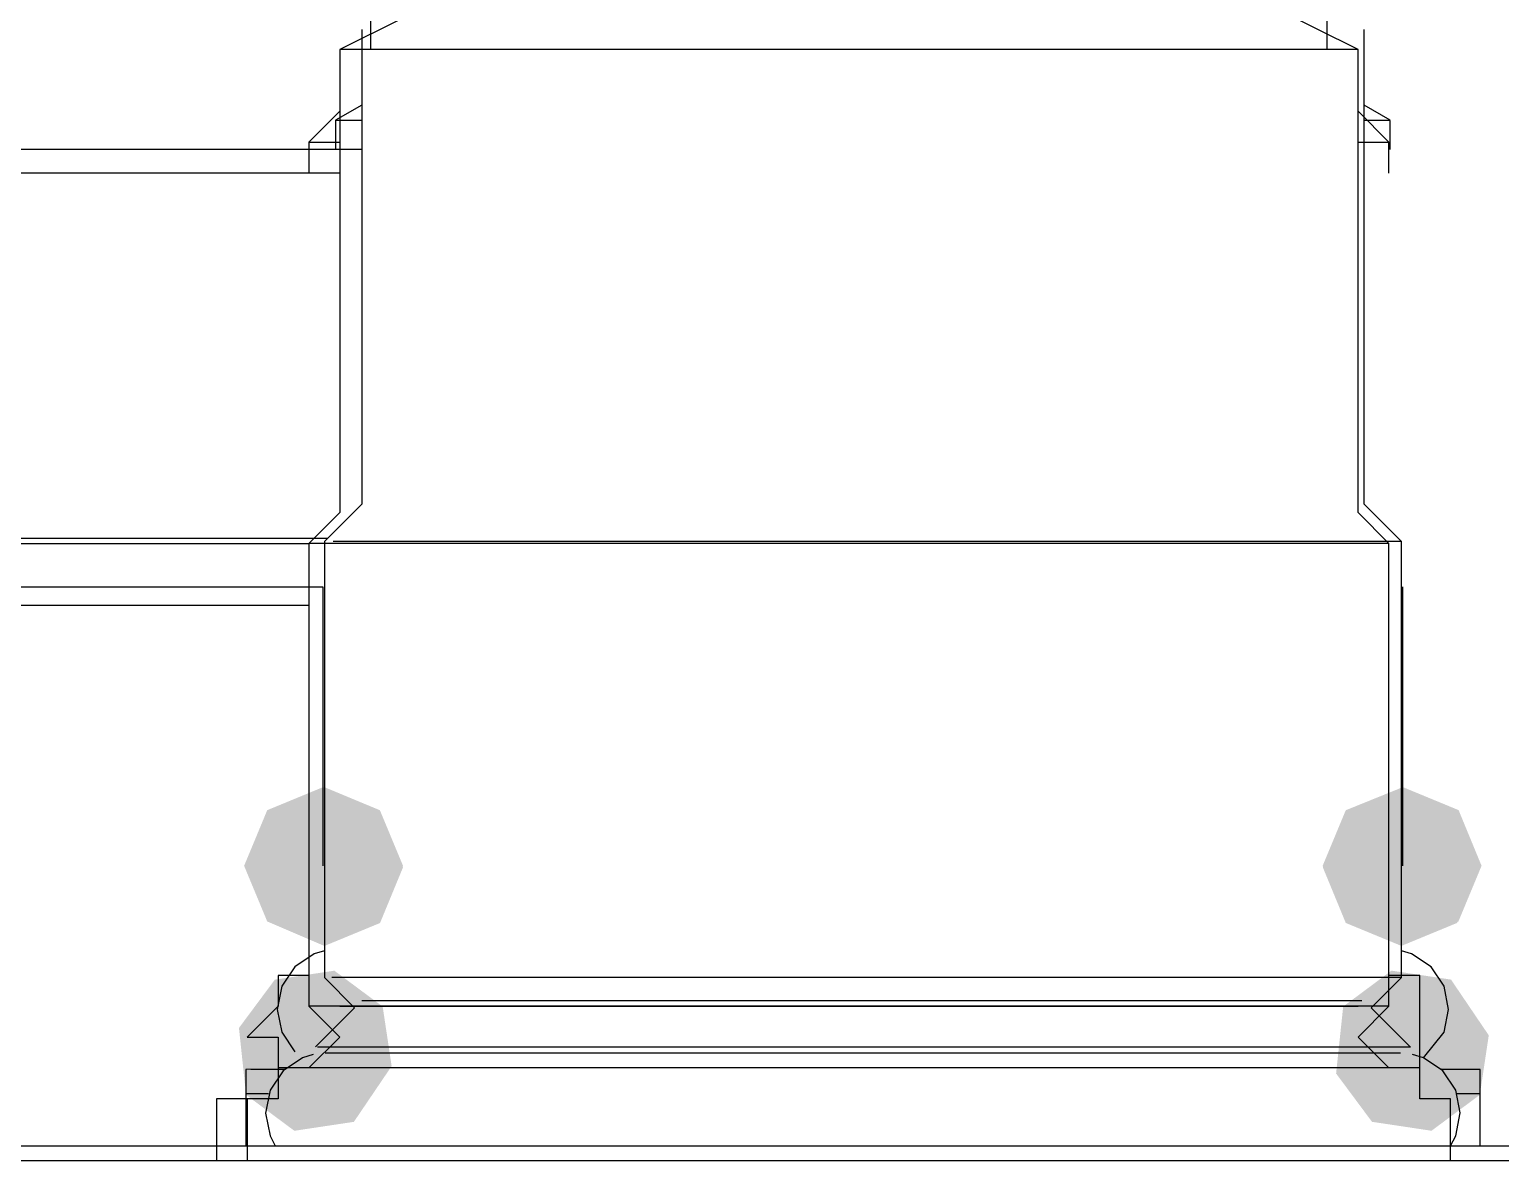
# Model space of a CAD drawing. Extents: x 3 to 592, y 5 to 207.
# Drawn here: x 92.143 to 93.825, y 62.689 to 63.982 of the extents above; entities that cross this region are included whole.
import ezdxf

# ---------------------------------------------------------------- set-up
doc = ezdxf.new("R2010")
doc.units = 0
doc.layers.get('0').update_dxf_attribs({"linetype": 'CONTINUOUS'})

msp = doc.modelspace()

# ---------------------------------------------------------------- hatches: boundary and pattern name
h = msp.add_hatch(color=7)
h.dxf.hatch_style = 2
h.paths.add_polyline_path([(92.480659, 63.115507), (92.544192, 63.089082), (92.570617, 63.025549), (92.544192, 62.962016), (92.480659, 62.935591), (92.415362, 62.962016), (92.388937, 63.025549), (92.415362, 63.089082)])
h = msp.add_hatch(color=7)
h.dxf.hatch_style = 2
h.paths.add_polyline_path([(92.480659, 63.115507), (92.544192, 63.089082), (92.570617, 63.025549), (92.544192, 62.962016), (92.480659, 62.935591), (92.415362, 62.962016), (92.388937, 63.025549), (92.415362, 63.089082)])
h = msp.add_hatch(color=7)
h.dxf.hatch_style = 2
h.paths.add_polyline_path([(92.480659, 63.115507), (92.544192, 63.089082), (92.570617, 63.025549), (92.544192, 62.962016), (92.480659, 62.935591), (92.415362, 62.962016), (92.388937, 63.025549), (92.415362, 63.089082)])
h = msp.add_hatch(color=7)
h.dxf.hatch_style = 2
h.paths.add_polyline_path([(92.480659, 63.115507), (92.544192, 63.089082), (92.570617, 63.025549), (92.544192, 62.962016), (92.480659, 62.935591), (92.415362, 62.962016), (92.388937, 63.025549), (92.415362, 63.089082)])
h = msp.add_hatch(color=7)
h.dxf.hatch_style = 2
h.paths.add_polyline_path([(92.480659, 63.115507), (92.544192, 63.089082), (92.570617, 63.025549), (92.544192, 62.962016), (92.480659, 62.935591), (92.415362, 62.962016), (92.388937, 63.025549), (92.415362, 63.089082)])
h = msp.add_hatch(color=7)
h.dxf.hatch_style = 2
h.paths.add_polyline_path([(92.480659, 63.115507), (92.544192, 63.089082), (92.570617, 63.025549), (92.544192, 62.962016), (92.480659, 62.935591), (92.415362, 62.962016), (92.388937, 63.025549), (92.415362, 63.089082)])
h = msp.add_hatch(color=7)
h.dxf.hatch_style = 2
h.paths.add_polyline_path([(92.480659, 63.115507), (92.544192, 63.089082), (92.570617, 63.025549), (92.544192, 62.962016), (92.480659, 62.935591), (92.415362, 62.962016), (92.388937, 63.025549), (92.415362, 63.089082)])
h = msp.add_hatch(color=7)
h.dxf.hatch_style = 2
h.paths.add_polyline_path([(92.480659, 63.115507), (92.544192, 63.089082), (92.570617, 63.025549), (92.544192, 62.962016), (92.480659, 62.935591), (92.415362, 62.962016), (92.388937, 63.025549), (92.415362, 63.089082)])
h = msp.add_hatch(color=7)
h.dxf.hatch_style = 2
h.paths.add_polyline_path([(92.415356, 62.961939), (92.389116, 63.025549), (92.415356, 63.089159), (92.478966, 63.115399), (92.542576, 63.089159), (92.570579, 63.023785), (92.54434, 62.960175), (92.48073, 62.933936)])
h = msp.add_hatch(color=7)
h.dxf.hatch_style = 2
h.paths.add_polyline_path([(92.415356, 62.961939), (92.389116, 63.025549), (92.415356, 63.089159), (92.478966, 63.115399), (92.542576, 63.089159), (92.570579, 63.023785), (92.54434, 62.960175), (92.48073, 62.933936)])
h = msp.add_hatch(color=7)
h.dxf.hatch_style = 2
h.paths.add_polyline_path([(92.415356, 62.961939), (92.389116, 63.025549), (92.415356, 63.089159), (92.478966, 63.115399), (92.542576, 63.089159), (92.570579, 63.023785), (92.54434, 62.960175), (92.48073, 62.933936)])
h = msp.add_hatch(color=7)
h.dxf.hatch_style = 2
h.paths.add_polyline_path([(92.415356, 62.961939), (92.389116, 63.025549), (92.415356, 63.089159), (92.478966, 63.115399), (92.542576, 63.089159), (92.570579, 63.023785), (92.54434, 62.960175), (92.48073, 62.933936)])
h = msp.add_hatch(color=7)
h.dxf.hatch_style = 2
h.paths.add_polyline_path([(92.415356, 62.961939), (92.389116, 63.025549), (92.415356, 63.089159), (92.478966, 63.115399), (92.542576, 63.089159), (92.570579, 63.023785), (92.54434, 62.960175), (92.48073, 62.933936)])
h = msp.add_hatch(color=7)
h.dxf.hatch_style = 2
h.paths.add_polyline_path([(92.415356, 62.961939), (92.389116, 63.025549), (92.415356, 63.089159), (92.478966, 63.115399), (92.542576, 63.089159), (92.570579, 63.023785), (92.54434, 62.960175), (92.48073, 62.933936)])
h = msp.add_hatch(color=7)
h.dxf.hatch_style = 2
h.paths.add_polyline_path([(92.415356, 62.961939), (92.389116, 63.025549), (92.415356, 63.089159), (92.478966, 63.115399), (92.542576, 63.089159), (92.570579, 63.023785), (92.54434, 62.960175), (92.48073, 62.933936)])
h = msp.add_hatch(color=7)
h.dxf.hatch_style = 2
h.paths.add_polyline_path([(92.415356, 62.961939), (92.389116, 63.025549), (92.415356, 63.089159), (92.478966, 63.115399), (92.542576, 63.089159), (92.570579, 63.023785), (92.54434, 62.960175), (92.48073, 62.933936)])
h = msp.add_hatch(color=7)
h.dxf.hatch_style = 2
h.paths.add_polyline_path([(93.713688, 63.115507), (93.777221, 63.089082), (93.803646, 63.025549), (93.777221, 62.962016), (93.713688, 62.935591), (93.648391, 62.962016), (93.621966, 63.025549), (93.648391, 63.089082)])
h = msp.add_hatch(color=7)
h.dxf.hatch_style = 2
h.paths.add_polyline_path([(93.713688, 63.115507), (93.777221, 63.089082), (93.803646, 63.025549), (93.777221, 62.962016), (93.713688, 62.935591), (93.648391, 62.962016), (93.621966, 63.025549), (93.648391, 63.089082)])
h = msp.add_hatch(color=7)
h.dxf.hatch_style = 2
h.paths.add_polyline_path([(93.713688, 63.115507), (93.777221, 63.089082), (93.803646, 63.025549), (93.777221, 62.962016), (93.713688, 62.935591), (93.648391, 62.962016), (93.621966, 63.025549), (93.648391, 63.089082)])
h = msp.add_hatch(color=7)
h.dxf.hatch_style = 2
h.paths.add_polyline_path([(93.713688, 63.115507), (93.777221, 63.089082), (93.803646, 63.025549), (93.777221, 62.962016), (93.713688, 62.935591), (93.648391, 62.962016), (93.621966, 63.025549), (93.648391, 63.089082)])
h = msp.add_hatch(color=7)
h.dxf.hatch_style = 2
h.paths.add_polyline_path([(93.713688, 63.115507), (93.777221, 63.089082), (93.803646, 63.025549), (93.777221, 62.962016), (93.713688, 62.935591), (93.648391, 62.962016), (93.621966, 63.025549), (93.648391, 63.089082)])
h = msp.add_hatch(color=7)
h.dxf.hatch_style = 2
h.paths.add_polyline_path([(93.713688, 63.115507), (93.777221, 63.089082), (93.803646, 63.025549), (93.777221, 62.962016), (93.713688, 62.935591), (93.648391, 62.962016), (93.621966, 63.025549), (93.648391, 63.089082)])
h = msp.add_hatch(color=7)
h.dxf.hatch_style = 2
h.paths.add_polyline_path([(93.713688, 63.115507), (93.777221, 63.089082), (93.803646, 63.025549), (93.777221, 62.962016), (93.713688, 62.935591), (93.648391, 62.962016), (93.621966, 63.025549), (93.648391, 63.089082)])
h = msp.add_hatch(color=7)
h.dxf.hatch_style = 2
h.paths.add_polyline_path([(93.713688, 63.115507), (93.777221, 63.089082), (93.803646, 63.025549), (93.777221, 62.962016), (93.713688, 62.935591), (93.648391, 62.962016), (93.621966, 63.025549), (93.648391, 63.089082)])
h = msp.add_hatch(color=7)
h.dxf.hatch_style = 2
h.paths.add_polyline_path([(93.77564, 62.960246), (93.71203, 62.934006), (93.64842, 62.960246), (93.622181, 63.023856), (93.64842, 63.087466), (93.713794, 63.115469), (93.777404, 63.08923), (93.803643, 63.02562)])
h = msp.add_hatch(color=7)
h.dxf.hatch_style = 2
h.paths.add_polyline_path([(93.77564, 62.960246), (93.71203, 62.934006), (93.64842, 62.960246), (93.622181, 63.023856), (93.64842, 63.087466), (93.713794, 63.115469), (93.777404, 63.08923), (93.803643, 63.02562)])
h = msp.add_hatch(color=7)
h.dxf.hatch_style = 2
h.paths.add_polyline_path([(93.77564, 62.960246), (93.71203, 62.934006), (93.64842, 62.960246), (93.622181, 63.023856), (93.64842, 63.087466), (93.713794, 63.115469), (93.777404, 63.08923), (93.803643, 63.02562)])
h = msp.add_hatch(color=7)
h.dxf.hatch_style = 2
h.paths.add_polyline_path([(93.77564, 62.960246), (93.71203, 62.934006), (93.64842, 62.960246), (93.622181, 63.023856), (93.64842, 63.087466), (93.713794, 63.115469), (93.777404, 63.08923), (93.803643, 63.02562)])
h = msp.add_hatch(color=7)
h.dxf.hatch_style = 2
h.paths.add_polyline_path([(93.77564, 62.960246), (93.71203, 62.934006), (93.64842, 62.960246), (93.622181, 63.023856), (93.64842, 63.087466), (93.713794, 63.115469), (93.777404, 63.08923), (93.803643, 63.02562)])
h = msp.add_hatch(color=7)
h.dxf.hatch_style = 2
h.paths.add_polyline_path([(93.77564, 62.960246), (93.71203, 62.934006), (93.64842, 62.960246), (93.622181, 63.023856), (93.64842, 63.087466), (93.713794, 63.115469), (93.777404, 63.08923), (93.803643, 63.02562)])
h = msp.add_hatch(color=7)
h.dxf.hatch_style = 2
h.paths.add_polyline_path([(93.77564, 62.960246), (93.71203, 62.934006), (93.64842, 62.960246), (93.622181, 63.023856), (93.64842, 63.087466), (93.713794, 63.115469), (93.777404, 63.08923), (93.803643, 63.02562)])
h = msp.add_hatch(color=7)
h.dxf.hatch_style = 2
h.paths.add_polyline_path([(93.77564, 62.960246), (93.71203, 62.934006), (93.64842, 62.960246), (93.622181, 63.023856), (93.64842, 63.087466), (93.713794, 63.115469), (93.777404, 63.08923), (93.803643, 63.02562)])
h = msp.add_hatch(color=7)
h.dxf.hatch_style = 2
h.paths.add_polyline_path([(92.38305, 62.840216), (92.424096, 62.895443), (92.492141, 62.90567), (92.547368, 62.864625), (92.557595, 62.79658), (92.514433, 62.732886), (92.446388, 62.722659), (92.391161, 62.763704)])
h = msp.add_hatch(color=7)
h.dxf.hatch_style = 2
h.paths.add_polyline_path([(92.38305, 62.840216), (92.424096, 62.895443), (92.492141, 62.90567), (92.547368, 62.864625), (92.557595, 62.79658), (92.514433, 62.732886), (92.446388, 62.722659), (92.391161, 62.763704)])
h = msp.add_hatch(color=7)
h.dxf.hatch_style = 2
h.paths.add_polyline_path([(92.38305, 62.840216), (92.424096, 62.895443), (92.492141, 62.90567), (92.547368, 62.864625), (92.557595, 62.79658), (92.514433, 62.732886), (92.446388, 62.722659), (92.391161, 62.763704)])
h = msp.add_hatch(color=7)
h.dxf.hatch_style = 2
h.paths.add_polyline_path([(92.38305, 62.840216), (92.424096, 62.895443), (92.492141, 62.90567), (92.547368, 62.864625), (92.557595, 62.79658), (92.514433, 62.732886), (92.446388, 62.722659), (92.391161, 62.763704)])
h = msp.add_hatch(color=7)
h.dxf.hatch_style = 2
h.paths.add_polyline_path([(92.38305, 62.840216), (92.424096, 62.895443), (92.492141, 62.90567), (92.547368, 62.864625), (92.557595, 62.79658), (92.514433, 62.732886), (92.446388, 62.722659), (92.391161, 62.763704)])
h = msp.add_hatch(color=7)
h.dxf.hatch_style = 2
h.paths.add_polyline_path([(92.38305, 62.840216), (92.424096, 62.895443), (92.492141, 62.90567), (92.547368, 62.864625), (92.557595, 62.79658), (92.514433, 62.732886), (92.446388, 62.722659), (92.391161, 62.763704)])
h = msp.add_hatch(color=7)
h.dxf.hatch_style = 2
h.paths.add_polyline_path([(92.38305, 62.840216), (92.424096, 62.895443), (92.492141, 62.90567), (92.547368, 62.864625), (92.557595, 62.79658), (92.514433, 62.732886), (92.446388, 62.722659), (92.391161, 62.763704)])
h = msp.add_hatch(color=7)
h.dxf.hatch_style = 2
h.paths.add_polyline_path([(92.38305, 62.840216), (92.424096, 62.895443), (92.492141, 62.90567), (92.547368, 62.864625), (92.557595, 62.79658), (92.514433, 62.732886), (92.446388, 62.722659), (92.391161, 62.763704)])
h = msp.add_hatch(color=7)
h.dxf.hatch_style = 2
h.paths.add_polyline_path([(93.811897, 62.831785), (93.801669, 62.76374), (93.746442, 62.722694), (93.678397, 62.732921), (93.637352, 62.788149), (93.645462, 62.86466), (93.700689, 62.905706), (93.768735, 62.895479)])
h = msp.add_hatch(color=7)
h.dxf.hatch_style = 2
h.paths.add_polyline_path([(93.811897, 62.831785), (93.801669, 62.76374), (93.746442, 62.722694), (93.678397, 62.732921), (93.637352, 62.788149), (93.645462, 62.86466), (93.700689, 62.905706), (93.768735, 62.895479)])
h = msp.add_hatch(color=7)
h.dxf.hatch_style = 2
h.paths.add_polyline_path([(93.811897, 62.831785), (93.801669, 62.76374), (93.746442, 62.722694), (93.678397, 62.732921), (93.637352, 62.788149), (93.645462, 62.86466), (93.700689, 62.905706), (93.768735, 62.895479)])
h = msp.add_hatch(color=7)
h.dxf.hatch_style = 2
h.paths.add_polyline_path([(93.811897, 62.831785), (93.801669, 62.76374), (93.746442, 62.722694), (93.678397, 62.732921), (93.637352, 62.788149), (93.645462, 62.86466), (93.700689, 62.905706), (93.768735, 62.895479)])
h = msp.add_hatch(color=7)
h.dxf.hatch_style = 2
h.paths.add_polyline_path([(93.811897, 62.831785), (93.801669, 62.76374), (93.746442, 62.722694), (93.678397, 62.732921), (93.637352, 62.788149), (93.645462, 62.86466), (93.700689, 62.905706), (93.768735, 62.895479)])
h = msp.add_hatch(color=7)
h.dxf.hatch_style = 2
h.paths.add_polyline_path([(93.811897, 62.831785), (93.801669, 62.76374), (93.746442, 62.722694), (93.678397, 62.732921), (93.637352, 62.788149), (93.645462, 62.86466), (93.700689, 62.905706), (93.768735, 62.895479)])
h = msp.add_hatch(color=7)
h.dxf.hatch_style = 2
h.paths.add_polyline_path([(93.811897, 62.831785), (93.801669, 62.76374), (93.746442, 62.722694), (93.678397, 62.732921), (93.637352, 62.788149), (93.645462, 62.86466), (93.700689, 62.905706), (93.768735, 62.895479)])
h = msp.add_hatch(color=7)
h.dxf.hatch_style = 2
h.paths.add_polyline_path([(93.811897, 62.831785), (93.801669, 62.76374), (93.746442, 62.722694), (93.678397, 62.732921), (93.637352, 62.788149), (93.645462, 62.86466), (93.700689, 62.905706), (93.768735, 62.895479)])

# ---------------------------------------------------------------- linework, layer by layer
at = {"color": 7}
for points in [[(93.627222, 63.958611), (93.627222, 64.734722)], [(92.533611, 64.205556), (92.533611, 63.958611)], [(92.639444, 64.029167), (92.498333, 63.958611)], [(93.6625, 63.958611), (93.521389, 64.029167)], [(92.523416, 63.981718), (92.523416, 63.439146)], [(92.523416, 63.981718), (92.523416, 63.439146)], [(92.523416, 63.981718), (92.523416, 63.439146)], [(92.523416, 63.981718), (92.523416, 63.439146)], [(92.523416, 63.981718), (92.523416, 63.439146)], [(92.523416, 63.981718), (92.523416, 63.439146)], [(92.523416, 63.981718), (92.523416, 63.439146)], [(92.523416, 63.981718), (92.523416, 63.439146)], [(93.669273, 63.43904), (93.669273, 63.981612)], [(93.669273, 63.43904), (93.669273, 63.981612)], [(93.669273, 63.43904), (93.669273, 63.981612)], [(93.669273, 63.43904), (93.669273, 63.981612)], [(93.669273, 63.43904), (93.669273, 63.981612)], [(93.669273, 63.43904), (93.669273, 63.981612)], [(93.669273, 63.43904), (93.669273, 63.981612)], [(93.669273, 63.43904), (93.669273, 63.981612)], [(92.498333, 63.958611), (92.498333, 63.429444)], [(93.6625, 63.958611), (93.627222, 63.958611), (93.591944, 63.958611), (93.521389, 63.958611), (93.450833, 63.958611), (93.380278, 63.958611), (93.274444, 63.958611), (93.168611, 63.958611), (93.062778, 63.958611), (92.956944, 63.958611), (92.886389, 63.958611), (92.780556, 63.958611), (92.71, 63.958611), (92.604167, 63.958611), (92.568889, 63.958611), (92.533611, 63.958611), (92.498333, 63.958611)], [(93.6625, 63.429444), (93.6625, 63.958611)], [(92.498333, 63.888056), (92.463056, 63.852778)], [(92.523416, 63.895182), (92.49343, 63.877896)], [(92.523416, 63.895182), (92.49343, 63.877896)], [(92.523416, 63.895182), (92.49343, 63.877896)], [(92.523416, 63.895182), (92.49343, 63.877896)], [(92.523416, 63.895182), (92.49343, 63.877896)], [(92.523416, 63.895182), (92.49343, 63.877896)], [(92.523416, 63.895182), (92.49343, 63.877896)], [(92.523416, 63.895182), (92.49343, 63.877896)], [(93.697778, 63.852778), (93.6625, 63.888056)], [(93.69933, 63.877825), (93.669344, 63.895111)], [(93.69933, 63.877825), (93.669344, 63.895111)], [(93.69933, 63.877825), (93.669344, 63.895111)], [(93.69933, 63.877825), (93.669344, 63.895111)], [(93.69933, 63.877825), (93.669344, 63.895111)], [(93.69933, 63.877825), (93.669344, 63.895111)], [(93.69933, 63.877825), (93.669344, 63.895111)], [(93.69933, 63.877825), (93.669344, 63.895111)], [(92.493359, 63.877825), (92.493359, 63.844664)], [(92.493359, 63.877825), (92.50359, 63.877825), (92.523345, 63.877825)], [(92.493359, 63.877825), (92.493359, 63.844664)], [(92.493359, 63.877825), (92.50359, 63.877825), (92.523345, 63.877825)], [(92.493359, 63.877825), (92.493359, 63.844664)], [(92.493359, 63.877825), (92.50359, 63.877825), (92.523345, 63.877825)], [(92.493359, 63.877825), (92.493359, 63.844664)], [(92.493359, 63.877825), (92.50359, 63.877825), (92.523345, 63.877825)], [(92.493359, 63.877825), (92.493359, 63.844664)], [(92.493359, 63.877825), (92.50359, 63.877825), (92.523345, 63.877825)], [(92.493359, 63.877825), (92.493359, 63.844664)], [(92.493359, 63.877825), (92.50359, 63.877825), (92.523345, 63.877825)], [(92.493359, 63.877825), (92.493359, 63.844664)], [(92.493359, 63.877825), (92.50359, 63.877825), (92.523345, 63.877825)], [(92.493359, 63.877825), (92.493359, 63.844664)], [(92.493359, 63.877825), (92.50359, 63.877825), (92.523345, 63.877825)], [(93.669273, 63.877825), (93.689029, 63.877825), (93.699259, 63.877825)], [(93.669273, 63.877825), (93.689029, 63.877825), (93.699259, 63.877825)], [(93.669273, 63.877825), (93.689029, 63.877825), (93.699259, 63.877825)], [(93.669273, 63.877825), (93.689029, 63.877825), (93.699259, 63.877825)], [(93.669273, 63.877825), (93.689029, 63.877825), (93.699259, 63.877825)], [(93.669273, 63.877825), (93.689029, 63.877825), (93.699259, 63.877825)], [(93.669273, 63.877825), (93.689029, 63.877825), (93.699259, 63.877825)], [(93.669273, 63.877825), (93.689029, 63.877825), (93.699259, 63.877825)], [(93.69933, 63.844523), (93.69933, 63.877684)], [(93.69933, 63.844523), (93.69933, 63.877684)], [(93.69933, 63.844523), (93.69933, 63.877684)], [(93.69933, 63.844523), (93.69933, 63.877684)], [(93.69933, 63.844523), (93.69933, 63.877684)], [(93.69933, 63.844523), (93.69933, 63.877684)], [(93.69933, 63.844523), (93.69933, 63.877684)], [(93.69933, 63.844523), (93.69933, 63.877684)], [(92.463056, 63.852778), (92.463056, 63.8175)], [(92.463056, 63.852778), (92.498333, 63.852778)], [(93.6625, 63.852778), (93.697778, 63.852778)], [(93.697778, 63.8175), (93.697778, 63.852778)], [(92.523416, 63.844523), (91.974846, 63.844523)], [(92.523416, 63.844523), (91.974846, 63.844523)], [(92.523416, 63.844523), (91.974846, 63.844523)], [(92.523416, 63.844523), (91.974846, 63.844523)], [(92.523416, 63.844523), (91.974846, 63.844523)], [(92.523416, 63.844523), (91.974846, 63.844523)], [(92.523416, 63.844523), (91.974846, 63.844523)], [(92.523416, 63.844523), (91.974846, 63.844523)], [(92.498333, 63.8175), (91.969167, 63.8175)], [(92.498333, 63.429444), (92.463056, 63.394167)], [(92.523416, 63.43904), (92.48073, 63.396354)], [(92.523416, 63.43904), (92.48073, 63.396354)], [(92.523416, 63.43904), (92.48073, 63.396354)], [(92.523416, 63.43904), (92.48073, 63.396354)], [(92.523416, 63.43904), (92.48073, 63.396354)], [(92.523416, 63.43904), (92.48073, 63.396354)], [(92.523416, 63.43904), (92.48073, 63.396354)], [(92.523416, 63.43904), (92.48073, 63.396354)], [(93.697778, 63.394167), (93.6625, 63.429444)], [(93.71203, 63.396283), (93.669344, 63.438969)], [(93.71203, 63.396283), (93.669344, 63.438969)], [(93.71203, 63.396283), (93.669344, 63.438969)], [(93.71203, 63.396283), (93.669344, 63.438969)], [(93.71203, 63.396283), (93.669344, 63.438969)], [(93.71203, 63.396283), (93.669344, 63.438969)], [(93.71203, 63.396283), (93.669344, 63.438969)], [(93.71203, 63.396283), (93.669344, 63.438969)], [(92.004444, 63.394167), (92.463056, 63.394167)], [(92.015451, 63.400058), (92.484293, 63.400058)], [(92.015451, 63.400058), (92.484293, 63.400058)], [(92.015451, 63.400058), (92.484293, 63.400058)], [(92.015451, 63.400058), (92.484293, 63.400058)], [(92.015451, 63.400058), (92.484293, 63.400058)], [(92.015451, 63.400058), (92.484293, 63.400058)], [(92.015451, 63.400058), (92.484293, 63.400058)], [(92.015451, 63.400058), (92.484293, 63.400058)], [(92.463056, 63.394167), (92.463056, 62.865)], [(93.697778, 63.394167), (93.6625, 63.394167), (93.627222, 63.394167), (93.591944, 63.394167), (93.521389, 63.394167), (93.415556, 63.394167), (93.309722, 63.394167), (93.203889, 63.394167), (93.098056, 63.394167), (92.992222, 63.394167), (92.886389, 63.394167), (92.780556, 63.394167), (92.71, 63.394167), (92.604167, 63.394167), (92.533611, 63.394167), (92.498333, 63.394167), (92.463056, 63.394167)], [(92.480659, 63.396283), (92.480659, 62.897808)], [(92.480659, 63.396283), (92.480659, 62.897808)], [(92.480659, 63.396283), (92.480659, 62.897808)], [(92.480659, 63.396283), (92.480659, 62.897808)], [(92.480659, 63.396283), (92.480659, 62.897808)], [(92.480659, 63.396283), (92.480659, 62.897808)], [(92.480659, 63.396283), (92.480659, 62.897808)], [(92.480659, 63.396283), (92.480659, 62.897808)], [(93.71203, 63.396283), (93.689805, 63.396283), (93.650999, 63.396283), (93.594555, 63.396283), (93.521883, 63.396283), (93.435452, 63.396283), (93.338438, 63.396283), (93.233311, 63.396283), (93.123949, 63.396283), (93.013883, 63.396283), (92.905933, 63.396283), (92.804686, 63.396283), (92.712611, 63.396283), (92.632883, 63.396283), (92.567972, 63.396283), (92.519994, 63.396283), (92.490713, 63.396283)], [(93.71203, 63.396283), (93.689805, 63.396283), (93.650999, 63.396283), (93.594555, 63.396283), (93.521883, 63.396283), (93.435452, 63.396283), (93.338438, 63.396283), (93.233311, 63.396283), (93.123949, 63.396283), (93.013883, 63.396283), (92.905933, 63.396283), (92.804686, 63.396283), (92.712611, 63.396283), (92.632883, 63.396283), (92.567972, 63.396283), (92.519994, 63.396283), (92.490713, 63.396283)], [(93.71203, 63.396283), (93.689805, 63.396283), (93.650999, 63.396283), (93.594555, 63.396283), (93.521883, 63.396283), (93.435452, 63.396283), (93.338438, 63.396283), (93.233311, 63.396283), (93.123949, 63.396283), (93.013883, 63.396283), (92.905933, 63.396283), (92.804686, 63.396283), (92.712611, 63.396283), (92.632883, 63.396283), (92.567972, 63.396283), (92.519994, 63.396283), (92.490713, 63.396283)], [(93.71203, 63.396283), (93.689805, 63.396283), (93.650999, 63.396283), (93.594555, 63.396283), (93.521883, 63.396283), (93.435452, 63.396283), (93.338438, 63.396283), (93.233311, 63.396283), (93.123949, 63.396283), (93.013883, 63.396283), (92.905933, 63.396283), (92.804686, 63.396283), (92.712611, 63.396283), (92.632883, 63.396283), (92.567972, 63.396283), (92.519994, 63.396283), (92.490713, 63.396283)], [(93.71203, 63.396283), (93.689805, 63.396283), (93.650999, 63.396283), (93.594555, 63.396283), (93.521883, 63.396283), (93.435452, 63.396283), (93.338438, 63.396283), (93.233311, 63.396283), (93.123949, 63.396283), (93.013883, 63.396283), (92.905933, 63.396283), (92.804686, 63.396283), (92.712611, 63.396283), (92.632883, 63.396283), (92.567972, 63.396283), (92.519994, 63.396283), (92.490713, 63.396283)], [(93.71203, 63.396283), (93.689805, 63.396283), (93.650999, 63.396283), (93.594555, 63.396283), (93.521883, 63.396283), (93.435452, 63.396283), (93.338438, 63.396283), (93.233311, 63.396283), (93.123949, 63.396283), (93.013883, 63.396283), (92.905933, 63.396283), (92.804686, 63.396283), (92.712611, 63.396283), (92.632883, 63.396283), (92.567972, 63.396283), (92.519994, 63.396283), (92.490713, 63.396283)], [(93.71203, 63.396283), (93.689805, 63.396283), (93.650999, 63.396283), (93.594555, 63.396283), (93.521883, 63.396283), (93.435452, 63.396283), (93.338438, 63.396283), (93.233311, 63.396283), (93.123949, 63.396283), (93.013883, 63.396283), (92.905933, 63.396283), (92.804686, 63.396283), (92.712611, 63.396283), (92.632883, 63.396283), (92.567972, 63.396283), (92.519994, 63.396283), (92.490713, 63.396283)], [(93.71203, 63.396283), (93.689805, 63.396283), (93.650999, 63.396283), (93.594555, 63.396283), (93.521883, 63.396283), (93.435452, 63.396283), (93.338438, 63.396283), (93.233311, 63.396283), (93.123949, 63.396283), (93.013883, 63.396283), (92.905933, 63.396283), (92.804686, 63.396283), (92.712611, 63.396283), (92.632883, 63.396283), (92.567972, 63.396283), (92.519994, 63.396283), (92.490713, 63.396283)], [(93.697778, 62.865), (93.697778, 63.394167)], [(93.71203, 62.897879), (93.71203, 63.396354)], [(93.71203, 62.897879), (93.71203, 63.396354)], [(93.71203, 62.897879), (93.71203, 63.396354)], [(93.71203, 62.897879), (93.71203, 63.396354)], [(93.71203, 62.897879), (93.71203, 63.396354)], [(93.71203, 62.897879), (93.71203, 63.396354)], [(93.71203, 62.897879), (93.71203, 63.396354)], [(93.71203, 62.897879), (93.71203, 63.396354)], [(92.019261, 63.344496), (92.478931, 63.344496)], [(92.019261, 63.344496), (92.478931, 63.344496)], [(92.019261, 63.344496), (92.478931, 63.344496)], [(92.019261, 63.344496), (92.478931, 63.344496)], [(92.019261, 63.344496), (92.478931, 63.344496)], [(92.019261, 63.344496), (92.478931, 63.344496)], [(92.019261, 63.344496), (92.478931, 63.344496)], [(92.019261, 63.344496), (92.478931, 63.344496)], [(92.478966, 63.344496), (92.478966, 63.025584)], [(92.478966, 63.344496), (92.478966, 63.025584)], [(92.478966, 63.344496), (92.478966, 63.025584)], [(92.478966, 63.344496), (92.478966, 63.025584)], [(92.478966, 63.344496), (92.478966, 63.025584)], [(92.478966, 63.344496), (92.478966, 63.025584)], [(92.478966, 63.344496), (92.478966, 63.025584)], [(92.478966, 63.344496), (92.478966, 63.025584)], [(93.713688, 63.025549), (93.713688, 63.34446)], [(93.713688, 63.025549), (93.713688, 63.34446)], [(93.713688, 63.025549), (93.713688, 63.34446)], [(93.713688, 63.025549), (93.713688, 63.34446)], [(93.713688, 63.025549), (93.713688, 63.34446)], [(93.713688, 63.025549), (93.713688, 63.34446)], [(93.713688, 63.025549), (93.713688, 63.34446)], [(93.713688, 63.025549), (93.713688, 63.34446)], [(92.004444, 63.323611), (92.463056, 63.323611)], [(92.463056, 63.323611), (92.463056, 63.006111)], [(93.697778, 63.006111), (93.697778, 63.323611)], [(92.480659, 62.928429), (92.469017, 62.924902), (92.446792, 62.910085), (92.431976, 62.88786), (92.426684, 62.861402), (92.431976, 62.835296), (92.446792, 62.813071)], [(92.480659, 62.928429), (92.469017, 62.924902), (92.446792, 62.910085), (92.431976, 62.88786), (92.426684, 62.861402), (92.431976, 62.835296), (92.446792, 62.813071)], [(92.480659, 62.928429), (92.469017, 62.924902), (92.446792, 62.910085), (92.431976, 62.88786), (92.426684, 62.861402), (92.431976, 62.835296), (92.446792, 62.813071)], [(92.480659, 62.928429), (92.469017, 62.924902), (92.446792, 62.910085), (92.431976, 62.88786), (92.426684, 62.861402), (92.431976, 62.835296), (92.446792, 62.813071)], [(92.480659, 62.928429), (92.469017, 62.924902), (92.446792, 62.910085), (92.431976, 62.88786), (92.426684, 62.861402), (92.431976, 62.835296), (92.446792, 62.813071)], [(92.480659, 62.928429), (92.469017, 62.924902), (92.446792, 62.910085), (92.431976, 62.88786), (92.426684, 62.861402), (92.431976, 62.835296), (92.446792, 62.813071)], [(92.480659, 62.928429), (92.469017, 62.924902), (92.446792, 62.910085), (92.431976, 62.88786), (92.426684, 62.861402), (92.431976, 62.835296), (92.446792, 62.813071)], [(92.480659, 62.928429), (92.469017, 62.924902), (92.446792, 62.910085), (92.431976, 62.88786), (92.426684, 62.861402), (92.431976, 62.835296), (92.446792, 62.813071)], [(93.737465, 62.80598), (93.760749, 62.835261), (93.76604, 62.861366), (93.760749, 62.887825), (93.745932, 62.91005), (93.723707, 62.924866), (93.712065, 62.928394)], [(93.737465, 62.80598), (93.760749, 62.835261), (93.76604, 62.861366), (93.760749, 62.887825), (93.745932, 62.91005), (93.723707, 62.924866), (93.712065, 62.928394)], [(93.737465, 62.80598), (93.760749, 62.835261), (93.76604, 62.861366), (93.760749, 62.887825), (93.745932, 62.91005), (93.723707, 62.924866), (93.712065, 62.928394)], [(93.737465, 62.80598), (93.760749, 62.835261), (93.76604, 62.861366), (93.760749, 62.887825), (93.745932, 62.91005), (93.723707, 62.924866), (93.712065, 62.928394)], [(93.737465, 62.80598), (93.760749, 62.835261), (93.76604, 62.861366), (93.760749, 62.887825), (93.745932, 62.91005), (93.723707, 62.924866), (93.712065, 62.928394)], [(93.737465, 62.80598), (93.760749, 62.835261), (93.76604, 62.861366), (93.760749, 62.887825), (93.745932, 62.91005), (93.723707, 62.924866), (93.712065, 62.928394)], [(93.737465, 62.80598), (93.760749, 62.835261), (93.76604, 62.861366), (93.760749, 62.887825), (93.745932, 62.91005), (93.723707, 62.924866), (93.712065, 62.928394)], [(93.737465, 62.80598), (93.760749, 62.835261), (93.76604, 62.861366), (93.760749, 62.887825), (93.745932, 62.91005), (93.723707, 62.924866), (93.712065, 62.928394)], [(92.463056, 62.900278), (92.427778, 62.900278), (92.427778, 62.865), (92.3925, 62.829722), (92.427778, 62.829722), (92.427778, 62.794444)], [(92.480659, 62.897879), (92.515231, 62.863307)], [(92.480659, 62.897879), (92.515231, 62.863307)], [(92.480659, 62.897879), (92.515231, 62.863307)], [(92.480659, 62.897879), (92.515231, 62.863307)], [(92.480659, 62.897879), (92.515231, 62.863307)], [(92.480659, 62.897879), (92.515231, 62.863307)], [(92.480659, 62.897879), (92.515231, 62.863307)], [(92.480659, 62.897879), (92.515231, 62.863307)], [(92.563139, 62.897879), (92.516572, 62.897879), (92.489055, 62.897879)], [(92.563139, 62.897879), (92.516572, 62.897879), (92.489055, 62.897879)], [(92.563139, 62.897879), (92.516572, 62.897879), (92.489055, 62.897879)], [(92.563139, 62.897879), (92.516572, 62.897879), (92.489055, 62.897879)], [(92.563139, 62.897879), (92.516572, 62.897879), (92.489055, 62.897879)], [(92.563139, 62.897879), (92.516572, 62.897879), (92.489055, 62.897879)], [(92.563139, 62.897879), (92.516572, 62.897879), (92.489055, 62.897879)], [(92.563139, 62.897879), (92.516572, 62.897879), (92.489055, 62.897879)], [(93.71203, 62.897879), (93.687336, 62.897879), (93.647119, 62.897879), (93.588911, 62.897879), (93.51518, 62.897879), (93.427691, 62.897879), (93.329972, 62.897879), (93.224491, 62.897879), (93.114777, 62.897879), (93.004711, 62.897879), (92.897466, 62.897879), (92.796572, 62.897879), (92.705202, 62.897879), (92.626533, 62.897879), (92.563033, 62.897879)], [(93.71203, 62.897879), (93.687336, 62.897879), (93.647119, 62.897879), (93.588911, 62.897879), (93.51518, 62.897879), (93.427691, 62.897879), (93.329972, 62.897879), (93.224491, 62.897879), (93.114777, 62.897879), (93.004711, 62.897879), (92.897466, 62.897879), (92.796572, 62.897879), (92.705202, 62.897879), (92.626533, 62.897879), (92.563033, 62.897879)], [(93.71203, 62.897879), (93.687336, 62.897879), (93.647119, 62.897879), (93.588911, 62.897879), (93.51518, 62.897879), (93.427691, 62.897879), (93.329972, 62.897879), (93.224491, 62.897879), (93.114777, 62.897879), (93.004711, 62.897879), (92.897466, 62.897879), (92.796572, 62.897879), (92.705202, 62.897879), (92.626533, 62.897879), (92.563033, 62.897879)], [(93.71203, 62.897879), (93.687336, 62.897879), (93.647119, 62.897879), (93.588911, 62.897879), (93.51518, 62.897879), (93.427691, 62.897879), (93.329972, 62.897879), (93.224491, 62.897879), (93.114777, 62.897879), (93.004711, 62.897879), (92.897466, 62.897879), (92.796572, 62.897879), (92.705202, 62.897879), (92.626533, 62.897879), (92.563033, 62.897879)], [(93.71203, 62.897879), (93.687336, 62.897879), (93.647119, 62.897879), (93.588911, 62.897879), (93.51518, 62.897879), (93.427691, 62.897879), (93.329972, 62.897879), (93.224491, 62.897879), (93.114777, 62.897879), (93.004711, 62.897879), (92.897466, 62.897879), (92.796572, 62.897879), (92.705202, 62.897879), (92.626533, 62.897879), (92.563033, 62.897879)], [(93.71203, 62.897879), (93.687336, 62.897879), (93.647119, 62.897879), (93.588911, 62.897879), (93.51518, 62.897879), (93.427691, 62.897879), (93.329972, 62.897879), (93.224491, 62.897879), (93.114777, 62.897879), (93.004711, 62.897879), (92.897466, 62.897879), (92.796572, 62.897879), (92.705202, 62.897879), (92.626533, 62.897879), (92.563033, 62.897879)], [(93.71203, 62.897879), (93.687336, 62.897879), (93.647119, 62.897879), (93.588911, 62.897879), (93.51518, 62.897879), (93.427691, 62.897879), (93.329972, 62.897879), (93.224491, 62.897879), (93.114777, 62.897879), (93.004711, 62.897879), (92.897466, 62.897879), (92.796572, 62.897879), (92.705202, 62.897879), (92.626533, 62.897879), (92.563033, 62.897879)], [(93.71203, 62.897879), (93.687336, 62.897879), (93.647119, 62.897879), (93.588911, 62.897879), (93.51518, 62.897879), (93.427691, 62.897879), (93.329972, 62.897879), (93.224491, 62.897879), (93.114777, 62.897879), (93.004711, 62.897879), (92.897466, 62.897879), (92.796572, 62.897879), (92.705202, 62.897879), (92.626533, 62.897879), (92.563033, 62.897879)], [(93.677458, 62.863307), (93.71203, 62.897879)], [(93.677458, 62.863307), (93.71203, 62.897879)], [(93.677458, 62.863307), (93.71203, 62.897879)], [(93.677458, 62.863307), (93.71203, 62.897879)], [(93.677458, 62.863307), (93.71203, 62.897879)], [(93.677458, 62.863307), (93.71203, 62.897879)], [(93.677458, 62.863307), (93.71203, 62.897879)], [(93.677458, 62.863307), (93.71203, 62.897879)], [(93.733056, 62.794444), (93.733056, 62.829722), (93.733056, 62.865), (93.733056, 62.900278), (93.697778, 62.900278)], [(92.523416, 62.871491), (92.545288, 62.871491), (92.583388, 62.871491), (92.639127, 62.871491), (92.710388, 62.871491), (92.794702, 62.871491), (92.889246, 62.871491), (92.991199, 62.871491), (93.096327, 62.871491), (93.201455, 62.871491), (93.303407, 62.871491), (93.397952, 62.871491), (93.482266, 62.871491), (93.553527, 62.871491), (93.609266, 62.871491), (93.647366, 62.871491), (93.666769, 62.871491)], [(92.523416, 62.871491), (92.545288, 62.871491), (92.583388, 62.871491), (92.639127, 62.871491), (92.710388, 62.871491), (92.794702, 62.871491), (92.889246, 62.871491), (92.991199, 62.871491), (93.096327, 62.871491), (93.201455, 62.871491), (93.303407, 62.871491), (93.397952, 62.871491), (93.482266, 62.871491), (93.553527, 62.871491), (93.609266, 62.871491), (93.647366, 62.871491), (93.666769, 62.871491)], [(92.523416, 62.871491), (92.545288, 62.871491), (92.583388, 62.871491), (92.639127, 62.871491), (92.710388, 62.871491), (92.794702, 62.871491), (92.889246, 62.871491), (92.991199, 62.871491), (93.096327, 62.871491), (93.201455, 62.871491), (93.303407, 62.871491), (93.397952, 62.871491), (93.482266, 62.871491), (93.553527, 62.871491), (93.609266, 62.871491), (93.647366, 62.871491), (93.666769, 62.871491)], [(92.523416, 62.871491), (92.545288, 62.871491), (92.583388, 62.871491), (92.639127, 62.871491), (92.710388, 62.871491), (92.794702, 62.871491), (92.889246, 62.871491), (92.991199, 62.871491), (93.096327, 62.871491), (93.201455, 62.871491), (93.303407, 62.871491), (93.397952, 62.871491), (93.482266, 62.871491), (93.553527, 62.871491), (93.609266, 62.871491), (93.647366, 62.871491), (93.666769, 62.871491)], [(92.523416, 62.871491), (92.545288, 62.871491), (92.583388, 62.871491), (92.639127, 62.871491), (92.710388, 62.871491), (92.794702, 62.871491), (92.889246, 62.871491), (92.991199, 62.871491), (93.096327, 62.871491), (93.201455, 62.871491), (93.303407, 62.871491), (93.397952, 62.871491), (93.482266, 62.871491), (93.553527, 62.871491), (93.609266, 62.871491), (93.647366, 62.871491), (93.666769, 62.871491)], [(92.523416, 62.871491), (92.545288, 62.871491), (92.583388, 62.871491), (92.639127, 62.871491), (92.710388, 62.871491), (92.794702, 62.871491), (92.889246, 62.871491), (92.991199, 62.871491), (93.096327, 62.871491), (93.201455, 62.871491), (93.303407, 62.871491), (93.397952, 62.871491), (93.482266, 62.871491), (93.553527, 62.871491), (93.609266, 62.871491), (93.647366, 62.871491), (93.666769, 62.871491)], [(92.523416, 62.871491), (92.545288, 62.871491), (92.583388, 62.871491), (92.639127, 62.871491), (92.710388, 62.871491), (92.794702, 62.871491), (92.889246, 62.871491), (92.991199, 62.871491), (93.096327, 62.871491), (93.201455, 62.871491), (93.303407, 62.871491), (93.397952, 62.871491), (93.482266, 62.871491), (93.553527, 62.871491), (93.609266, 62.871491), (93.647366, 62.871491), (93.666769, 62.871491)], [(92.523416, 62.871491), (92.545288, 62.871491), (92.583388, 62.871491), (92.639127, 62.871491), (92.710388, 62.871491), (92.794702, 62.871491), (92.889246, 62.871491), (92.991199, 62.871491), (93.096327, 62.871491), (93.201455, 62.871491), (93.303407, 62.871491), (93.397952, 62.871491), (93.482266, 62.871491), (93.553527, 62.871491), (93.609266, 62.871491), (93.647366, 62.871491), (93.666769, 62.871491)], [(92.463056, 62.865), (92.498333, 62.829722)], [(92.533611, 62.865), (92.498333, 62.865), (92.463056, 62.865)], [(92.515231, 62.863307), (92.470429, 62.818504)], [(92.515231, 62.863307), (92.470429, 62.818504)], [(92.515231, 62.863307), (92.470429, 62.818504)], [(92.515231, 62.863307), (92.470429, 62.818504)], [(92.515231, 62.863307), (92.470429, 62.818504)], [(92.515231, 62.863307), (92.470429, 62.818504)], [(92.515231, 62.863307), (92.470429, 62.818504)], [(92.515231, 62.863307), (92.470429, 62.818504)], [(92.498333, 62.865), (92.533611, 62.865), (92.568889, 62.865), (92.604167, 62.865), (92.71, 62.865), (92.780556, 62.865), (92.886389, 62.865), (92.956944, 62.865), (93.062778, 62.865), (93.168611, 62.865), (93.274444, 62.865), (93.380278, 62.865), (93.450833, 62.865), (93.521389, 62.865), (93.591944, 62.865), (93.627222, 62.865), (93.6625, 62.865)], [(93.697778, 62.865), (93.6625, 62.865), (93.627222, 62.865), (93.556667, 62.865), (93.486111, 62.865), (93.415556, 62.865), (93.309722, 62.865), (93.203889, 62.865), (93.098056, 62.865), (92.992222, 62.865), (92.886389, 62.865), (92.780556, 62.865), (92.674722, 62.865), (92.604167, 62.865), (92.533611, 62.865)], [(93.6625, 62.829722), (93.697778, 62.865)], [(93.722366, 62.818398), (93.677564, 62.863201)], [(93.722366, 62.818398), (93.677564, 62.863201)], [(93.722366, 62.818398), (93.677564, 62.863201)], [(93.722366, 62.818398), (93.677564, 62.863201)], [(93.722366, 62.818398), (93.677564, 62.863201)], [(93.722366, 62.818398), (93.677564, 62.863201)], [(93.722366, 62.818398), (93.677564, 62.863201)], [(93.722366, 62.818398), (93.677564, 62.863201)], [(92.498333, 62.829722), (92.463056, 62.794444)], [(93.697778, 62.794444), (93.6625, 62.829722)], [(92.468065, 62.809967), (92.455718, 62.806086), (92.433493, 62.791269), (92.418676, 62.769044), (92.413384, 62.742939), (92.418676, 62.716833), (92.424321, 62.705544)], [(92.468065, 62.809967), (92.455718, 62.806086), (92.433493, 62.791269), (92.418676, 62.769044), (92.413384, 62.742939), (92.418676, 62.716833), (92.424321, 62.705544)], [(92.468065, 62.809967), (92.455718, 62.806086), (92.433493, 62.791269), (92.418676, 62.769044), (92.413384, 62.742939), (92.418676, 62.716833), (92.424321, 62.705544)], [(92.468065, 62.809967), (92.455718, 62.806086), (92.433493, 62.791269), (92.418676, 62.769044), (92.413384, 62.742939), (92.418676, 62.716833), (92.424321, 62.705544)], [(92.468065, 62.809967), (92.455718, 62.806086), (92.433493, 62.791269), (92.418676, 62.769044), (92.413384, 62.742939), (92.418676, 62.716833), (92.424321, 62.705544)], [(92.468065, 62.809967), (92.455718, 62.806086), (92.433493, 62.791269), (92.418676, 62.769044), (92.413384, 62.742939), (92.418676, 62.716833), (92.424321, 62.705544)], [(92.468065, 62.809967), (92.455718, 62.806086), (92.433493, 62.791269), (92.418676, 62.769044), (92.413384, 62.742939), (92.418676, 62.716833), (92.424321, 62.705544)], [(92.468065, 62.809967), (92.455718, 62.806086), (92.433493, 62.791269), (92.418676, 62.769044), (92.413384, 62.742939), (92.418676, 62.716833), (92.424321, 62.705544)], [(93.722366, 62.818398), (93.712136, 62.818398), (93.682502, 62.818398), (93.633819, 62.818398), (93.56785, 62.818398), (93.486711, 62.818398), (93.392872, 62.818398), (93.289861, 62.818398), (93.1805, 62.818398), (93.068316, 62.818398), (92.957191, 62.818398), (92.8503, 62.818398), (92.751522, 62.818398), (92.66368, 62.818398), (92.58995, 62.818398), (92.532447, 62.818398), (92.492936, 62.818398), (92.472827, 62.818398)], [(93.722366, 62.818398), (93.712136, 62.818398), (93.682502, 62.818398), (93.633819, 62.818398), (93.56785, 62.818398), (93.486711, 62.818398), (93.392872, 62.818398), (93.289861, 62.818398), (93.1805, 62.818398), (93.068316, 62.818398), (92.957191, 62.818398), (92.8503, 62.818398), (92.751522, 62.818398), (92.66368, 62.818398), (92.58995, 62.818398), (92.532447, 62.818398), (92.492936, 62.818398), (92.472827, 62.818398)], [(93.722366, 62.818398), (93.712136, 62.818398), (93.682502, 62.818398), (93.633819, 62.818398), (93.56785, 62.818398), (93.486711, 62.818398), (93.392872, 62.818398), (93.289861, 62.818398), (93.1805, 62.818398), (93.068316, 62.818398), (92.957191, 62.818398), (92.8503, 62.818398), (92.751522, 62.818398), (92.66368, 62.818398), (92.58995, 62.818398), (92.532447, 62.818398), (92.492936, 62.818398), (92.472827, 62.818398)], [(93.722366, 62.818398), (93.712136, 62.818398), (93.682502, 62.818398), (93.633819, 62.818398), (93.56785, 62.818398), (93.486711, 62.818398), (93.392872, 62.818398), (93.289861, 62.818398), (93.1805, 62.818398), (93.068316, 62.818398), (92.957191, 62.818398), (92.8503, 62.818398), (92.751522, 62.818398), (92.66368, 62.818398), (92.58995, 62.818398), (92.532447, 62.818398), (92.492936, 62.818398), (92.472827, 62.818398)], [(93.722366, 62.818398), (93.712136, 62.818398), (93.682502, 62.818398), (93.633819, 62.818398), (93.56785, 62.818398), (93.486711, 62.818398), (93.392872, 62.818398), (93.289861, 62.818398), (93.1805, 62.818398), (93.068316, 62.818398), (92.957191, 62.818398), (92.8503, 62.818398), (92.751522, 62.818398), (92.66368, 62.818398), (92.58995, 62.818398), (92.532447, 62.818398), (92.492936, 62.818398), (92.472827, 62.818398)], [(93.722366, 62.818398), (93.712136, 62.818398), (93.682502, 62.818398), (93.633819, 62.818398), (93.56785, 62.818398), (93.486711, 62.818398), (93.392872, 62.818398), (93.289861, 62.818398), (93.1805, 62.818398), (93.068316, 62.818398), (92.957191, 62.818398), (92.8503, 62.818398), (92.751522, 62.818398), (92.66368, 62.818398), (92.58995, 62.818398), (92.532447, 62.818398), (92.492936, 62.818398), (92.472827, 62.818398)], [(93.722366, 62.818398), (93.712136, 62.818398), (93.682502, 62.818398), (93.633819, 62.818398), (93.56785, 62.818398), (93.486711, 62.818398), (93.392872, 62.818398), (93.289861, 62.818398), (93.1805, 62.818398), (93.068316, 62.818398), (92.957191, 62.818398), (92.8503, 62.818398), (92.751522, 62.818398), (92.66368, 62.818398), (92.58995, 62.818398), (92.532447, 62.818398), (92.492936, 62.818398), (92.472827, 62.818398)], [(93.722366, 62.818398), (93.712136, 62.818398), (93.682502, 62.818398), (93.633819, 62.818398), (93.56785, 62.818398), (93.486711, 62.818398), (93.392872, 62.818398), (93.289861, 62.818398), (93.1805, 62.818398), (93.068316, 62.818398), (92.957191, 62.818398), (92.8503, 62.818398), (92.751522, 62.818398), (92.66368, 62.818398), (92.58995, 62.818398), (92.532447, 62.818398), (92.492936, 62.818398), (92.472827, 62.818398)], [(93.710866, 62.811378), (93.700282, 62.811378), (93.669238, 62.811378), (93.618791, 62.811378), (93.550352, 62.811378), (93.466744, 62.811378), (93.370082, 62.811378), (93.264602, 62.811378), (93.153124, 62.811378), (93.03953, 62.811378), (92.928052, 62.811378), (92.822571, 62.811378), (92.72591, 62.811378), (92.642302, 62.811378), (92.573863, 62.811378), (92.523416, 62.811378), (92.492371, 62.811378), (92.481788, 62.811378)], [(93.710866, 62.811378), (93.700282, 62.811378), (93.669238, 62.811378), (93.618791, 62.811378), (93.550352, 62.811378), (93.466744, 62.811378), (93.370082, 62.811378), (93.264602, 62.811378), (93.153124, 62.811378), (93.03953, 62.811378), (92.928052, 62.811378), (92.822571, 62.811378), (92.72591, 62.811378), (92.642302, 62.811378), (92.573863, 62.811378), (92.523416, 62.811378), (92.492371, 62.811378), (92.481788, 62.811378)], [(93.710866, 62.811378), (93.700282, 62.811378), (93.669238, 62.811378), (93.618791, 62.811378), (93.550352, 62.811378), (93.466744, 62.811378), (93.370082, 62.811378), (93.264602, 62.811378), (93.153124, 62.811378), (93.03953, 62.811378), (92.928052, 62.811378), (92.822571, 62.811378), (92.72591, 62.811378), (92.642302, 62.811378), (92.573863, 62.811378), (92.523416, 62.811378), (92.492371, 62.811378), (92.481788, 62.811378)], [(93.710866, 62.811378), (93.700282, 62.811378), (93.669238, 62.811378), (93.618791, 62.811378), (93.550352, 62.811378), (93.466744, 62.811378), (93.370082, 62.811378), (93.264602, 62.811378), (93.153124, 62.811378), (93.03953, 62.811378), (92.928052, 62.811378), (92.822571, 62.811378), (92.72591, 62.811378), (92.642302, 62.811378), (92.573863, 62.811378), (92.523416, 62.811378), (92.492371, 62.811378), (92.481788, 62.811378)], [(93.710866, 62.811378), (93.700282, 62.811378), (93.669238, 62.811378), (93.618791, 62.811378), (93.550352, 62.811378), (93.466744, 62.811378), (93.370082, 62.811378), (93.264602, 62.811378), (93.153124, 62.811378), (93.03953, 62.811378), (92.928052, 62.811378), (92.822571, 62.811378), (92.72591, 62.811378), (92.642302, 62.811378), (92.573863, 62.811378), (92.523416, 62.811378), (92.492371, 62.811378), (92.481788, 62.811378)], [(93.710866, 62.811378), (93.700282, 62.811378), (93.669238, 62.811378), (93.618791, 62.811378), (93.550352, 62.811378), (93.466744, 62.811378), (93.370082, 62.811378), (93.264602, 62.811378), (93.153124, 62.811378), (93.03953, 62.811378), (92.928052, 62.811378), (92.822571, 62.811378), (92.72591, 62.811378), (92.642302, 62.811378), (92.573863, 62.811378), (92.523416, 62.811378), (92.492371, 62.811378), (92.481788, 62.811378)], [(93.710866, 62.811378), (93.700282, 62.811378), (93.669238, 62.811378), (93.618791, 62.811378), (93.550352, 62.811378), (93.466744, 62.811378), (93.370082, 62.811378), (93.264602, 62.811378), (93.153124, 62.811378), (93.03953, 62.811378), (92.928052, 62.811378), (92.822571, 62.811378), (92.72591, 62.811378), (92.642302, 62.811378), (92.573863, 62.811378), (92.523416, 62.811378), (92.492371, 62.811378), (92.481788, 62.811378)], [(93.710866, 62.811378), (93.700282, 62.811378), (93.669238, 62.811378), (93.618791, 62.811378), (93.550352, 62.811378), (93.466744, 62.811378), (93.370082, 62.811378), (93.264602, 62.811378), (93.153124, 62.811378), (93.03953, 62.811378), (92.928052, 62.811378), (92.822571, 62.811378), (92.72591, 62.811378), (92.642302, 62.811378), (92.573863, 62.811378), (92.523416, 62.811378), (92.492371, 62.811378), (92.481788, 62.811378)], [(93.768263, 62.705615), (93.77426, 62.716904), (93.779199, 62.743009), (93.77426, 62.769115), (93.759443, 62.79134), (93.737218, 62.806157), (93.724518, 62.810037)], [(93.768263, 62.705615), (93.77426, 62.716904), (93.779199, 62.743009), (93.77426, 62.769115), (93.759443, 62.79134), (93.737218, 62.806157), (93.724518, 62.810037)], [(93.768263, 62.705615), (93.77426, 62.716904), (93.779199, 62.743009), (93.77426, 62.769115), (93.759443, 62.79134), (93.737218, 62.806157), (93.724518, 62.810037)], [(93.768263, 62.705615), (93.77426, 62.716904), (93.779199, 62.743009), (93.77426, 62.769115), (93.759443, 62.79134), (93.737218, 62.806157), (93.724518, 62.810037)], [(93.768263, 62.705615), (93.77426, 62.716904), (93.779199, 62.743009), (93.77426, 62.769115), (93.759443, 62.79134), (93.737218, 62.806157), (93.724518, 62.810037)], [(93.768263, 62.705615), (93.77426, 62.716904), (93.779199, 62.743009), (93.77426, 62.769115), (93.759443, 62.79134), (93.737218, 62.806157), (93.724518, 62.810037)], [(93.768263, 62.705615), (93.77426, 62.716904), (93.779199, 62.743009), (93.77426, 62.769115), (93.759443, 62.79134), (93.737218, 62.806157), (93.724518, 62.810037)], [(93.768263, 62.705615), (93.77426, 62.716904), (93.779199, 62.743009), (93.77426, 62.769115), (93.759443, 62.79134), (93.737218, 62.806157), (93.724518, 62.810037)], [(92.390771, 62.792716), (92.390771, 62.764846)], [(92.390771, 62.792716), (92.390771, 62.764846)], [(92.390771, 62.792716), (92.390771, 62.764846)], [(92.390771, 62.792716), (92.390771, 62.764846)], [(92.390771, 62.792716), (92.390771, 62.764846)], [(92.390771, 62.792716), (92.390771, 62.764846)], [(92.390771, 62.792716), (92.390771, 62.764846)], [(92.390771, 62.792716), (92.390771, 62.764846)], [(92.435045, 62.792927), (92.390948, 62.792575)], [(92.435045, 62.792927), (92.390948, 62.792575)], [(92.435045, 62.792927), (92.390948, 62.792575)], [(92.435045, 62.792927), (92.390948, 62.792575)], [(92.435045, 62.792927), (92.390948, 62.792575)], [(92.435045, 62.792927), (92.390948, 62.792575)], [(92.435045, 62.792927), (92.390948, 62.792575)], [(92.435045, 62.792927), (92.390948, 62.792575)], [(92.463056, 62.794444), (92.427778, 62.794444), (92.427778, 62.759167), (92.3925, 62.759167), (92.3925, 62.723889), (92.3925, 62.688611)], [(92.434869, 62.792716), (92.41476, 62.792716), (92.396769, 62.792716)], [(92.434869, 62.792716), (92.41476, 62.792716), (92.396769, 62.792716)], [(92.434869, 62.792716), (92.41476, 62.792716), (92.396769, 62.792716)], [(92.434869, 62.792716), (92.41476, 62.792716), (92.396769, 62.792716)], [(92.434869, 62.792716), (92.41476, 62.792716), (92.396769, 62.792716)], [(92.434869, 62.792716), (92.41476, 62.792716), (92.396769, 62.792716)], [(92.434869, 62.792716), (92.41476, 62.792716), (92.396769, 62.792716)], [(92.434869, 62.792716), (92.41476, 62.792716), (92.396769, 62.792716)], [(93.697778, 62.794444), (93.6625, 62.794444), (93.591944, 62.794444), (93.521389, 62.794444), (93.450833, 62.794444), (93.345, 62.794444), (93.239167, 62.794444), (93.133333, 62.794444), (93.0275, 62.794444), (92.921667, 62.794444), (92.815833, 62.794444), (92.71, 62.794444), (92.639444, 62.794444), (92.568889, 62.794444), (92.498333, 62.794444), (92.463056, 62.794444)], [(93.697778, 62.794444), (93.6625, 62.794444), (93.627222, 62.794444), (93.556667, 62.794444), (93.486111, 62.794444), (93.380278, 62.794444), (93.274444, 62.794444), (93.168611, 62.794444), (93.062778, 62.794444), (92.956944, 62.794444), (92.815833, 62.794444), (92.745278, 62.794444), (92.639444, 62.794444), (92.568889, 62.794444), (92.498333, 62.794444), (92.463056, 62.794444)], [(93.733056, 62.688611), (93.768333, 62.688611), (93.768333, 62.723889), (93.768333, 62.759167), (93.733056, 62.759167), (93.733056, 62.794444), (93.697778, 62.794444)], [(93.801882, 62.792716), (93.757432, 62.793069)], [(93.801882, 62.792716), (93.757432, 62.793069)], [(93.801882, 62.792716), (93.757432, 62.793069)], [(93.801882, 62.792716), (93.757432, 62.793069)], [(93.801882, 62.792716), (93.757432, 62.793069)], [(93.801882, 62.792716), (93.757432, 62.793069)], [(93.801882, 62.792716), (93.757432, 62.793069)], [(93.801882, 62.792716), (93.757432, 62.793069)], [(93.801882, 62.792716), (93.777894, 62.792716), (93.757785, 62.792716)], [(93.801882, 62.792716), (93.777894, 62.792716), (93.757785, 62.792716)], [(93.801882, 62.792716), (93.777894, 62.792716), (93.757785, 62.792716)], [(93.801882, 62.792716), (93.777894, 62.792716), (93.757785, 62.792716)], [(93.801882, 62.792716), (93.777894, 62.792716), (93.757785, 62.792716)], [(93.801882, 62.792716), (93.777894, 62.792716), (93.757785, 62.792716)], [(93.801882, 62.792716), (93.777894, 62.792716), (93.757785, 62.792716)], [(93.801882, 62.792716), (93.777894, 62.792716), (93.757785, 62.792716)], [(93.801882, 62.764917), (93.801882, 62.792786)], [(93.801882, 62.764917), (93.801882, 62.792786)], [(93.801882, 62.764917), (93.801882, 62.792786)], [(93.801882, 62.764917), (93.801882, 62.792786)], [(93.801882, 62.764917), (93.801882, 62.792786)], [(93.801882, 62.764917), (93.801882, 62.792786)], [(93.801882, 62.764917), (93.801882, 62.792786)], [(93.801882, 62.764917), (93.801882, 62.792786)], [(92.427778, 62.759167), (92.357222, 62.759167)], [(92.427778, 62.759167), (92.3925, 62.759167), (92.357222, 62.759167)], [(92.3925, 62.759167), (92.357222, 62.759167)], [(92.357222, 62.759167), (92.357222, 62.688611)], [(92.390771, 62.764917), (92.390771, 62.70565)], [(92.390771, 62.764917), (92.390771, 62.70565)], [(92.390771, 62.764917), (92.390771, 62.70565)], [(92.390771, 62.764917), (92.390771, 62.70565)], [(92.390771, 62.764917), (92.390771, 62.70565)], [(92.390771, 62.764917), (92.390771, 62.70565)], [(92.390771, 62.764917), (92.390771, 62.70565)], [(92.390771, 62.764917), (92.390771, 62.70565)], [(92.416983, 62.764917), (92.404283, 62.764917), (92.390877, 62.764917)], [(92.416983, 62.764917), (92.404283, 62.764917), (92.390877, 62.764917)], [(92.416983, 62.764917), (92.404283, 62.764917), (92.390877, 62.764917)], [(92.416983, 62.764917), (92.404283, 62.764917), (92.390877, 62.764917)], [(92.416983, 62.764917), (92.404283, 62.764917), (92.390877, 62.764917)], [(92.416983, 62.764917), (92.404283, 62.764917), (92.390877, 62.764917)], [(92.416983, 62.764917), (92.404283, 62.764917), (92.390877, 62.764917)], [(92.416983, 62.764917), (92.404283, 62.764917), (92.390877, 62.764917)], [(93.768333, 62.759167), (93.733056, 62.759167)], [(93.768333, 62.759167), (93.733056, 62.759167)], [(93.768333, 62.688611), (93.768333, 62.759167)], [(93.801882, 62.764917), (93.788477, 62.764917), (93.775777, 62.764917)], [(93.801882, 62.764917), (93.788477, 62.764917), (93.775777, 62.764917)], [(93.801882, 62.764917), (93.788477, 62.764917), (93.775777, 62.764917)], [(93.801882, 62.764917), (93.788477, 62.764917), (93.775777, 62.764917)], [(93.801882, 62.764917), (93.788477, 62.764917), (93.775777, 62.764917)], [(93.801882, 62.764917), (93.788477, 62.764917), (93.775777, 62.764917)], [(93.801882, 62.764917), (93.788477, 62.764917), (93.775777, 62.764917)], [(93.801882, 62.764917), (93.788477, 62.764917), (93.775777, 62.764917)], [(93.801882, 62.705615), (93.801882, 62.764882)], [(93.801882, 62.705615), (93.801882, 62.764882)], [(93.801882, 62.705615), (93.801882, 62.764882)], [(93.801882, 62.705615), (93.801882, 62.764882)], [(93.801882, 62.705615), (93.801882, 62.764882)], [(93.801882, 62.705615), (93.801882, 62.764882)], [(93.801882, 62.705615), (93.801882, 62.764882)], [(93.801882, 62.705615), (93.801882, 62.764882)], [(91.012998, 62.705615), (95.179656, 62.705615)], [(91.012998, 62.705615), (95.179656, 62.705615)], [(91.012998, 62.705615), (95.179656, 62.705615)], [(91.012998, 62.705615), (95.179656, 62.705615)], [(91.012998, 62.705615), (95.179656, 62.705615)], [(91.012998, 62.705615), (95.179656, 62.705615)], [(91.012998, 62.705615), (95.179656, 62.705615)], [(91.012998, 62.705615), (95.179656, 62.705615)], [(90.981389, 62.688611), (95.179444, 62.688611)]]:
    msp.add_lwpolyline(points, dxfattribs=at)

doc.saveas('drawing.dxf')
